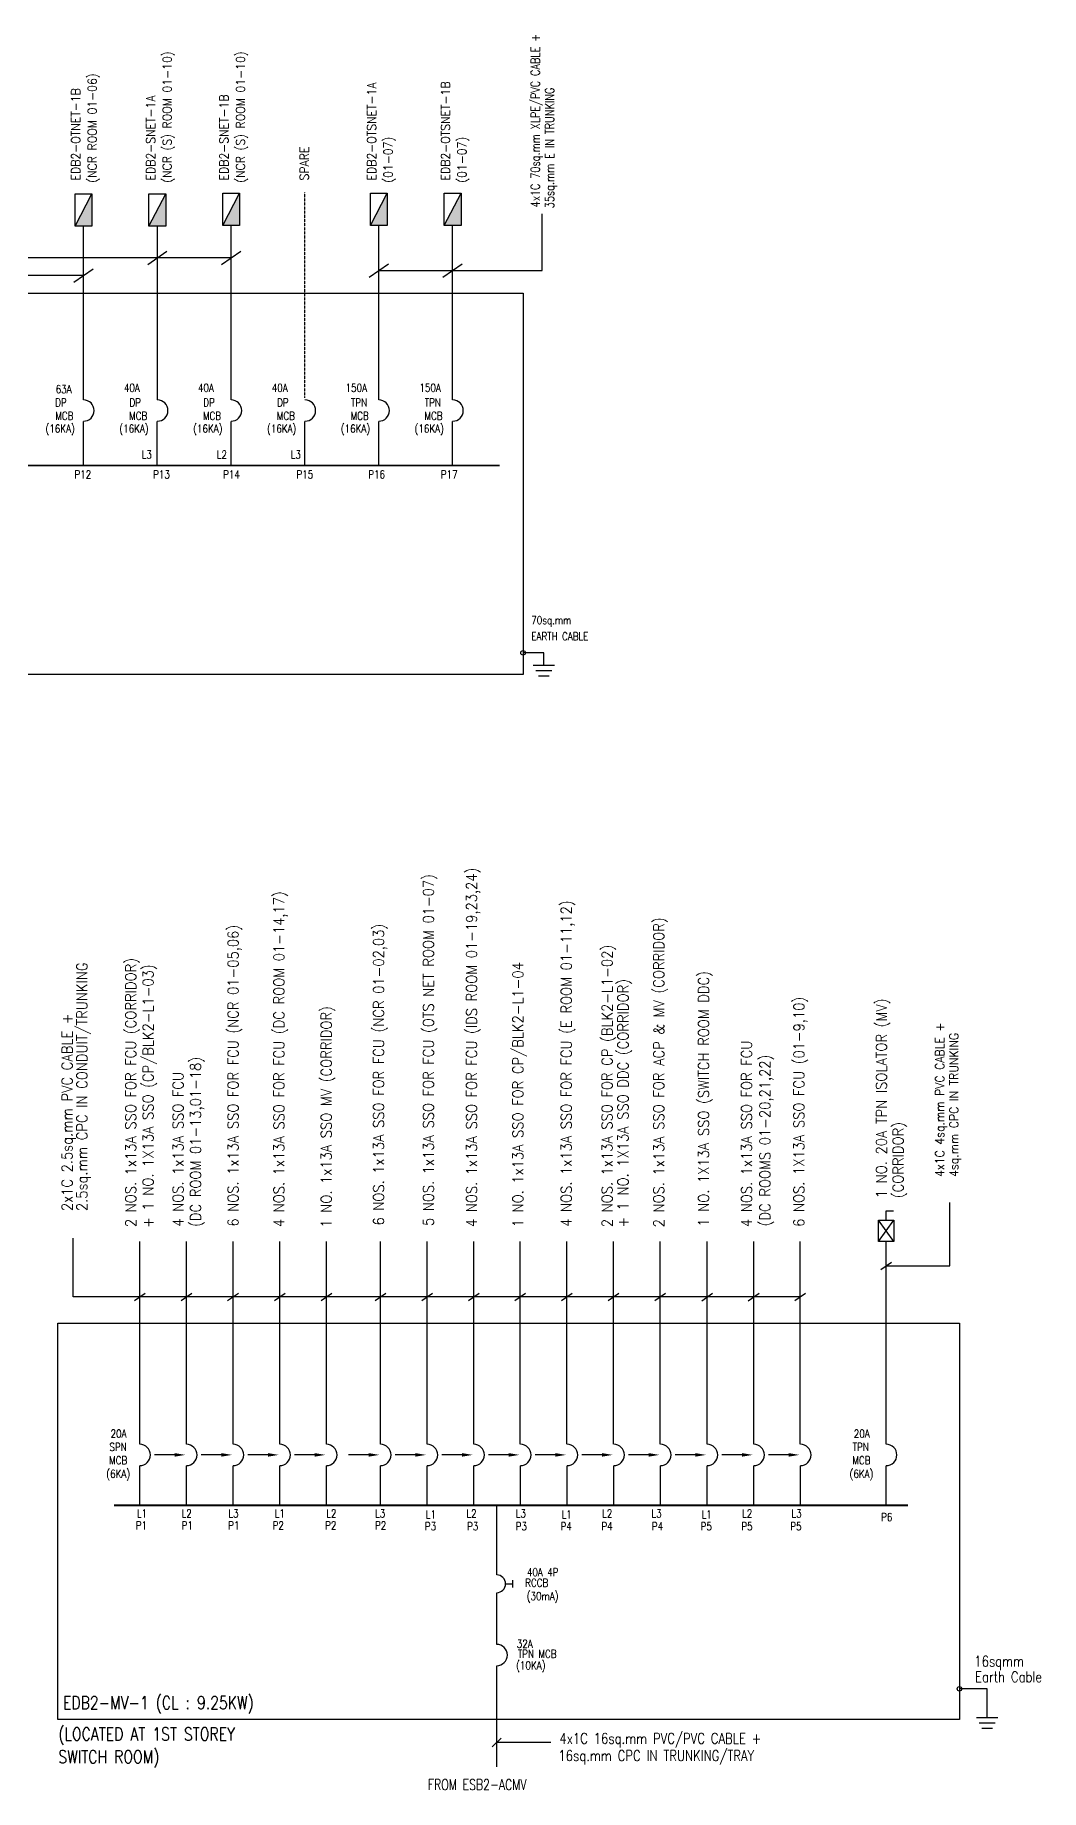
# Model space of a CAD drawing. Header units: millimetres. Extents: x 342787 to 562436, y 253179 to 528288.
# Drawn here: x 454587 to 482860, y 345955 to 395289 of the extents above; entities that cross this region are included whole.
import ezdxf
from ezdxf.enums import TextEntityAlignment as Align

# ---------------------------------------------------------------- set-up
doc = ezdxf.new("R2010")
doc.units = ezdxf.units.MM
doc.header["$LTSCALE"] = 0.01
doc.linetypes.add('DASHED', pattern=[19.05, 12.7, -6.35])
doc.linetypes.add('{ -E- }', pattern=[0])
doc.layers.add('E-_ELEC----_E-', color=3, linetype='Continuous')
doc.styles.add('100', font='romans.shx', dxfattribs={"width": 0.8, "height": 250})
doc.styles.add('A2', font='SIMPLEX.shx', dxfattribs={"width": 0.95, "height": 190})
doc.styles.add('PwNote', font='Romans.shx', dxfattribs={"width": 0.75, "bigfont": 'Special.shx'})
doc.styles.add('ROMANS', font='romans', dxfattribs={"width": 0.75})

# ---------------------------------------------------------------- blocks, each defined once
blk = doc.blocks.new('DB')
at = {"layer": 'E-_ELEC----_E-'}
blk.add_hatch(color=0, dxfattribs=at).paths.add_polyline_path([(0, 0), (400, 0), (400, 209)])
at = {"layer": 'E-_ELEC----_E-', "color": 0, "linetype": 'Continuous'}
for p, q in [((400, 209), (0, 209)), ((0, 209), (0, 0)), ((0, 0), (400, 0)), ((400, 0), (400, 209))]:
    blk.add_line(p, q, dxfattribs=at)
at = {"layer": 'E-_ELEC----_E-', "color": 0}
blk.add_line((400, 209), (0, 0), dxfattribs=at)

msp = doc.modelspace()

# ---------------------------------------------------------------- linework, layer by layer
at = {"linetype": 'DASHED', "ltscale": 10}
msp.add_line((462172, 385093), (462172, 390866), dxfattribs=at)
at = {"color": 7, "ltscale": 2500}
for p, q in [((455948, 385034), (455948, 389919)), ((458023, 385034), (458023, 389919)), ((460099, 385034), (460099, 389919)), ((464249, 385034), (464249, 389919)), ((466324, 385034), (466324, 389919))]:
    msp.add_line(p, q, dxfattribs=at)
at = {"color": 7}
for p, q in [((457753, 388837), (458294, 389212)), ((459828, 388837), (460369, 389212)), ((463978, 388486), (464520, 388861)), ((466053, 388486), (466595, 388861)), ((455678, 388346), (456219, 388722)), ((455947, 383187), (455947, 384422)), ((458022, 383187), (458022, 384422)), ((460097, 383187), (460097, 384422)), ((462172, 383187), (462172, 384422)), ((464247, 383187), (464247, 384422)), ((466323, 383187), (466323, 384422)), ((468885, 377921), (468304, 377921)), ((468885, 377571), (468885, 377921)), ((468585, 377571), (469185, 377571)), ((468660, 377421), (469110, 377421)), ((468735, 377271), (469035, 377271)), ((478298, 361373), (478724, 361975)), ((478724, 361373), (478298, 361975))]:
    msp.add_line(p, q, dxfattribs=at)
at = {"linetype": '{ -E- }'}
for p, q in [((457528, 355673), (457528, 361373)), ((458839, 355673), (458839, 361373)), ((460151, 355673), (460151, 361373)), ((461463, 355673), (461463, 361373)), ((462774, 355673), (462774, 361373)), ((464294, 355673), (464294, 361373)), ((465606, 355673), (465606, 361373)), ((466917, 355673), (466917, 361373)), ((468221, 355673), (468221, 361373)), ((469532, 355673), (469532, 361373)), ((470844, 355673), (470844, 361373)), ((472156, 355673), (472156, 361373)), ((473476, 355673), (473476, 361373)), ((474787, 355673), (474787, 361373)), ((476091, 355673), (476091, 361373)), ((478511, 355673), (478511, 361373)), ((467562, 351999), (467562, 353954)), ((467562, 350044), (467562, 351499)), ((467562, 346606), (467562, 349444)), ((481349, 348795), (480570, 348795))]:
    msp.add_line(p, q, dxfattribs=at)
for p, q in [((478360, 360581), (478662, 360790)), ((457377, 359709), (457679, 359918)), ((458689, 359709), (458990, 359918)), ((460000, 359709), (460302, 359918)), ((461312, 359709), (461613, 359918)), ((462624, 359709), (462925, 359918)), ((464143, 359709), (464445, 359918)), ((465455, 359709), (465757, 359918)), ((466767, 359709), (467068, 359918)), ((468070, 359709), (468372, 359918)), ((469382, 359709), (469683, 359918)), ((470693, 359709), (470995, 359918)), ((472005, 359709), (472306, 359918)), ((473325, 359708), (473626, 359918)), ((474636, 359708), (474938, 359918)), ((475940, 359709), (476241, 359918)), ((458508, 355373), (457944, 355373)), ((459820, 355373), (459255, 355373)), ((461132, 355373), (460567, 355373)), ((462443, 355373), (461879, 355373)), ((463963, 355373), (463398, 355373)), ((465275, 355373), (464710, 355373)), ((466586, 355373), (466022, 355373)), ((467898, 355373), (467333, 355373)), ((469210, 355373), (468645, 355373)), ((470521, 355373), (469957, 355373)), ((471833, 355373), (471268, 355373)), ((473145, 355373), (472580, 355373)), ((474456, 355373), (473891, 355373)), ((475768, 355373), (475203, 355373)), ((457528, 353954), (457528, 355061)), ((458839, 353954), (458839, 355061)), ((460151, 353954), (460151, 355061)), ((461463, 353954), (461463, 355061)), ((462774, 353954), (462774, 355061)), ((464294, 353954), (464294, 355061)), ((465606, 353954), (465606, 355061)), ((466917, 353954), (466917, 355061)), ((468229, 353954), (468229, 355061)), ((469541, 353954), (469541, 355061)), ((470852, 353954), (470852, 355061)), ((472164, 353954), (472164, 355061)), ((473476, 353954), (473476, 355061)), ((474787, 353954), (474787, 355061)), ((476099, 353954), (476099, 355061)), ((478511, 353954), (478511, 355061)), ((468012, 351649), (468012, 351849)), ((467812, 351749), (468012, 351749)), ((481349, 347988), (481349, 348795)), ((481049, 347988), (481649, 347988)), ((481124, 347838), (481574, 347838)), ((467437, 347162), (467687, 347413)), ((481199, 347688), (481499, 347688)), ((469081, 347287), (467562, 347287))]:
    msp.add_line(p, q)
at = {"color": 7}
for points in [[(464249, 388673), (468842, 388673), (468842, 390261)], [(455948, 388534), (431072, 388534), (431072, 390043)], [(460099, 389024), (431998, 389024), (431998, 390066)], [(478511, 361975), (478511, 362236), (478717, 362236)]]:
    msp.add_lwpolyline(points, dxfattribs=at)
for points in [[(431699, 388032), (468304, 388032), (468304, 377311), (431699, 377311)], [(478298, 361975), (478724, 361975), (478724, 361373), (478298, 361373)]]:
    msp.add_lwpolyline(points, close=True, dxfattribs=at)
at = {"color": 7, "const_width": 50}
msp.add_lwpolyline([(432913, 383187), (467642, 383187)], dxfattribs=at)
at = {"linetype": '{ -E- }', "ltscale": 1.5}
msp.add_lwpolyline([(478511, 360686), (480296, 360686), (480296, 362473)], dxfattribs=at)
at = {"linetype": '{ -E- }'}
msp.add_lwpolyline([(476091, 359813), (455658, 359813), (455658, 361466)], dxfattribs=at)
msp.add_lwpolyline([(455226, 359072), (480570, 359072), (480570, 347932), (455226, 347932)], close=True, dxfattribs=at)
at = {"const_width": 50}
msp.add_lwpolyline([(456807, 353954), (479122, 353954)], dxfattribs=at)
at = {"color": 7}
msp.add_circle((468304, 377921), 63.8, dxfattribs=at)
msp.add_circle((480570, 348795), 63.8)
for centre in [(455947, 384734), (458022, 384734), (460097, 384734), (462172, 384734), (464247, 384734), (466323, 384734)]:
    msp.add_arc(centre, 300, 270, 90, dxfattribs=at)
for centre, radius in [((457528, 355373), 300), ((458839, 355373), 300), ((460151, 355373), 300), ((461463, 355373), 300), ((462774, 355373), 300), ((464294, 355373), 300), ((465606, 355373), 300), ((466917, 355373), 300), ((468229, 355373), 300), ((469541, 355373), 300), ((470852, 355373), 300), ((472164, 355373), 300), ((473476, 355373), 300), ((474787, 355373), 300), ((476099, 355373), 300), ((478511, 355373), 300), ((467562, 351749), 250), ((467562, 349744), 300)]:
    msp.add_arc(centre, radius, 270, 90)
for points in [[(458508, 355423), (458808, 355373), (458508, 355323)], [(459820, 355423), (460120, 355373), (459820, 355323)], [(461132, 355423), (461432, 355373), (461132, 355323)], [(462443, 355423), (462743, 355373), (462443, 355323)], [(463963, 355423), (464263, 355373), (463963, 355323)], [(465275, 355423), (465575, 355373), (465275, 355323)], [(466586, 355423), (466886, 355373), (466586, 355323)], [(467898, 355423), (468198, 355373), (467898, 355323)], [(469210, 355423), (469510, 355373), (469210, 355323)], [(470521, 355423), (470821, 355373), (470521, 355323)], [(471833, 355423), (472133, 355373), (471833, 355323)], [(473145, 355423), (473445, 355373), (473145, 355323)], [(474456, 355423), (474756, 355373), (474456, 355323)], [(475768, 355423), (476068, 355373), (475768, 355323)]]:
    msp.add_solid(points)

# ---------------------------------------------------------------- block references
at = {"color": 7, "linetype": 'Continuous', "lineweight": 0, "xscale": -2.267999999807214, "yscale": 2.2680000000164, "zscale": -2.267999999807214, "rotation": 90}
for p in [(456185, 390827), (458260, 390827), (460335, 390846), (464485, 390846), (466561, 390846)]:
    msp.add_blockref('DB', p, dxfattribs=at)

# ---------------------------------------------------------------- texts
at = {"color": 7}
for s, height, rotation, style, width, p in [('4x1C 70sq.mm XLPE/PVC CABLE +', 250, 90, 'PwNote', 0.8, (468772, 390446, 11626)), ('(NCR (S) ROOM 01-10)', 250, 90, 'A2', 0.9, (458423, 391138)), ('(NCR (S) ROOM 01-10)', 250, 90, 'A2', 0.9, (460485, 391138)), ('EDB2-OTNET-1B', 250, 90, 'A2', 0.9, (455853, 391200)), ('(NCR ROOM 01-06)', 250, 90, 'A2', 0.9, (456317, 391138)), ('EDB2-OTSNET-1A', 250, 90, 'A2', 0.9, (464171, 391200)), ('EDB2-OTSNET-1B', 250, 90, 'A2', 0.9, (466247, 391200)), ('35sq.mm E IN TRUNKING', 250, 90, 'PwNote', 0.8, (469175, 390420, 11626)), ('EDB2-SNET-1A', 250, 90, 'A2', 0.9, (457960, 391200)), ('EDB2-SNET-1B', 250, 90, 'A2', 0.9, (460021, 391200)), ('(01-07)', 250, 90, 'A2', 0.9, (464635, 391138)), ('(01-07)', 250, 90, 'A2', 0.9, (466710, 391138)), ('SPARE', 250, 90, 'A2', 0.9, (462279, 391201)), ('63A', 225, 360, '100', 0.8, (455166, 385222)), ('40A', 225, 360, '100', 0.8, (457082, 385261)), ('40A', 225, 360, '100', 0.8, (459165, 385261)), ('40A', 225, 360, '100', 0.8, (461240, 385261)), ('150A', 225, 360, '100', 0.8, (463315, 385261)), ('150A', 225, 360, '100', 0.8, (465391, 385261)), ('DP', 225, 360, '100', 0.8, (455151, 384847)), ('DP', 225, 360, '100', 0.8, (457239, 384847)), ('DP', 225, 360, '100', 0.8, (459314, 384847)), ('DP', 225, 360, '100', 0.8, (461389, 384847)), ('TPN', 225, 360, '100', 0.8, (463465, 384847)), ('TPN', 225, 360, '100', 0.8, (465540, 384847)), ('(16KA)', 225, 360, '100', 0.8, (454879, 384112)), ('MCB', 225, 360, '100', 0.8, (455155, 384472)), ('(16KA)', 225, 360, '100', 0.8, (456954, 384112)), ('MCB', 225, 360, '100', 0.8, (457230, 384472)), ('(16KA)', 225, 360, '100', 0.8, (459029, 384112)), ('MCB', 225, 360, '100', 0.8, (459306, 384472)), ('(16KA)', 225, 360, '100', 0.8, (461105, 384112)), ('MCB', 225, 360, '100', 0.8, (461381, 384472)), ('(16KA)', 225, 360, '100', 0.8, (463180, 384112)), ('MCB', 225, 360, '100', 0.8, (463456, 384472)), ('(16KA)', 225, 360, '100', 0.8, (465255, 384112)), ('MCB', 225, 360, '100', 0.8, (465531, 384472)), ('L3', 225, 360, '100', 0.8, (457581, 383382)), ('L2', 225, 360, '100', 0.8, (459695, 383382)), ('L3', 225, 360, '100', 0.8, (461770, 383382)), ('P12', 225, 360, '100', 0.8, (455693, 382824)), ('P13', 225, 360, '100', 0.8, (457904, 382824)), ('P14', 225, 360, '100', 0.8, (459873, 382824)), ('P15', 225, 360, '100', 0.8, (461932, 382824)), ('P16', 225, 360, '100', 0.8, (463954, 382824)), ('P17', 225, 360, '100', 0.8, (465993, 382824)), ('70sq.mm', 225, 360, '100', 0.8, (468535, 378728)), ('EARTH CABLE', 225, 360, '100', 0.8, (468535, 378274))]:
    msp.add_text(s, height=height, rotation=rotation, dxfattribs=dict(at, style=style, width=width)).set_placement(p)
for s, height, rotation, style, width, p in [('5 NOS. 1x13A SSO FOR FCU (OTS NET ROOM 01-07) ', 300, 90, 'A2', 0.9, (465791, 361807)), ('4 NOS. 1x13A SSO FOR FCU (IDS ROOM 01-19,23,24)', 300, 90, 'A2', 0.9, (467006, 361779)), ('4 NOS. 1x13A SSO FOR FCU (DC ROOM 01-14,17) ', 300, 90, 'A2', 0.9, (461591, 361775)), ('4 NOS. 1x13A SSO FOR FCU (E ROOM 01-11,12) ', 300, 90, 'A2', 0.9, (469668, 361785)), ('6 NOS. 1x13A SSO FOR FCU (NCR 01-05,06) ', 300, 90, 'A2', 0.9, (460304, 361790)), ('6 NOS. 1x13A SSO FOR FCU (NCR 01-02,03) ', 300, 90, 'A2', 0.9, (464394, 361821)), ('2 NOS. 1x13A SSO FOR ACP & MV (CORRIDOR) ', 300, 90, 'A2', 0.9, (472269, 361771)), ('2 NOS. 1x13A SSO FOR CP (BLK2-L1-02)', 300, 90, 'A2', 0.9, (470816, 361774)), ('2.5sq.mm CPC IN CONDUIT/TRUNKING', 300, 90, 'A2', 0.9, (456055, 362227)), ('2 NOS. 1x13A SSO FOR FCU (CORRIDOR) ', 300, 90, 'A2', 0.9, (457426, 361776)), ('+ 1 NO. 1X13A SSO (CP/BLK2-L1-03)', 300, 90, 'A2', 0.9, (457911, 361758)), ('1 NO. 1x13A SSO FOR CP/BLK2-L1-04', 300, 90, 'A2', 0.9, (468307, 361773)), ('+ 1 NO. 1X13A SSO DDC (CORRIDOR)', 300, 90, 'A2', 0.9, (471263, 361763)), ('1 NO. 1X13A SSO (SWITCH ROOM DDC)', 300, 90, 'A2', 0.9, (473527, 361790)), ('6 NOS. 1X13A SSO FCU (01-9,10)', 300, 90, 'A2', 0.9, (476206, 361783)), ('1 NO. 20A TPN ISOLATOR (MV)', 300, 90, 'A2', 0.9, (478525, 362591)), ('2x1C 2.5sq.mm PVC CABLE +', 300, 90, 'A2', 0.9, (455636, 362227)), ('1 NO. 1x13A SSO MV (CORRIDOR)', 300, 90, 'A2', 0.9, (462920, 361764)), ('4x1C 4sq.mm PVC CABLE +', 250, 90, 'A2', 0.9, (480142, 363187, 8139)), ('4sq.mm CPC IN TRUNKING', 250, 90, 'A2', 0.9, (480539, 363187, 8139)), ('4 NOS. 1x13A SSO FOR FCU', 300, 90, 'A2', 0.9, (474735, 361777)), ('(DC ROOMS 01-20,21,22)', 300, 90, 'A2', 0.9, (475253, 361798)), ('4 NOS. 1x13A SSO FCU', 300, 90, 'A2', 0.9, (458756, 361788)), ('(DC ROOM 01-13,01-18)', 300, 90, 'A2', 0.9, (459247, 361782)), ('(CORRIDOR)', 300, 90, 'A2', 0.9, (478996, 362591)), ('4x1C 16sq.mm PVC/PVC CABLE +', 300, 360, 'PwNote', 0.8, (469323, 347251)), ('16sq.mm CPC IN TRUNKING/TRAY', 300, 360, 'PwNote', 0.8, (469297, 346768))]:
    msp.add_text(s, height=height, rotation=rotation, dxfattribs=dict(style=style, width=width)).set_placement(p)
for s, height, style, width, p in [('SPN', 225, '100', 0.8, (456676, 355483)), ('20A', 225, '100', 0.8, (456708, 355858)), ('TPN', 225, '100', 0.8, (477569, 355483)), ('20A', 225, '100', 0.8, (477601, 355858)), ('MCB', 225, '100', 0.8, (456668, 355108)), ('MCB', 225, '100', 0.8, (477560, 355108)), ('(6KA)', 225, '100', 0.8, (456588, 354728)), ('(6KA)', 225, '100', 0.8, (477481, 354728)), ('L1', 225, '100', 0.8, (457449, 353614)), ('L2', 225, '100', 0.8, (458705, 353614)), ('L3', 225, '100', 0.8, (460022, 353614)), ('L1', 225, '100', 0.8, (461321, 353614)), ('L2', 225, '100', 0.8, (462771, 353614)), ('L3', 225, '100', 0.8, (464146, 353614)), ('L1', 225, '100', 0.8, (465572, 353589)), ('L2', 225, '100', 0.8, (466712, 353614)), ('L3', 225, '100', 0.8, (468100, 353614)), ('L1', 225, '100', 0.8, (469388, 353589)), ('L2', 225, '100', 0.8, (470528, 353614)), ('L3', 225, '100', 0.8, (471916, 353614)), ('L1', 225, '100', 0.8, (473323, 353589)), ('L2', 225, '100', 0.8, (474463, 353614)), ('L3', 225, '100', 0.8, (475851, 353614)), ('P6', 225, '100', 0.8, (478370, 353513)), ('P1', 225, '100', 0.8, (457418, 353277)), ('P1', 225, '100', 0.8, (458705, 353277)), ('P1', 225, '100', 0.8, (460016, 353277)), ('P2', 225, '100', 0.8, (461264, 353277)), ('P2', 225, '100', 0.8, (462740, 353277)), ('P2', 225, '100', 0.8, (464142, 353277)), ('P3', 225, '100', 0.8, (465543, 353253)), ('P3', 225, '100', 0.8, (466730, 353253)), ('P3', 225, '100', 0.8, (468096, 353253)), ('P4', 225, '100', 0.8, (469359, 353253)), ('P4', 225, '100', 0.8, (470506, 353253)), ('P4', 225, '100', 0.8, (471924, 353253)), ('P5', 225, '100', 0.8, (473294, 353253)), ('P5', 225, '100', 0.8, (474441, 353253)), ('P5', 225, '100', 0.8, (475816, 353253)), ('FROM ESB2-ACMV', 300, 'PwNote', 0.75, (465628, 345955))]:
    msp.add_text(s, height=height, dxfattribs=dict(style=style, width=width)).set_placement(p)
at = {"width": 0.8}
for s, height, style, p in [('RCCB', 225, '100', (468688, 351778)), ('40A 4P ', 225, '100', (468916, 352076)), ('(30mA)', 225, '100', (468854, 351388)), ('32A ', 225, '100', (468413, 350063)), ('TPN MCB', 225, '100', (468700, 349779)), ('(10KA)', 225, '100', (468521, 349438)), ('16sqmm ', 300, 'ROMANS', (481770, 349521)), ('Earth Cable', 300, 'ROMANS', (481950, 349133))]:
    msp.add_text(s, height=height, dxfattribs=dict(at, style=style)).set_placement(p, align=Align.MIDDLE)
at = {"ltscale": 1.5, "style": 'PwNote', "width": 0.8}
for s, p in [('EDB2-MV-1 (CL : 9.25KW)', (455373, 348226)), ('(LOCATED AT 1ST STOREY', (455241, 347345)), ('SWITCH ROOM)', (455241, 346706))]:
    msp.add_text(s, height=360, dxfattribs=at).set_placement(p)

doc.saveas('drawing.dxf')
